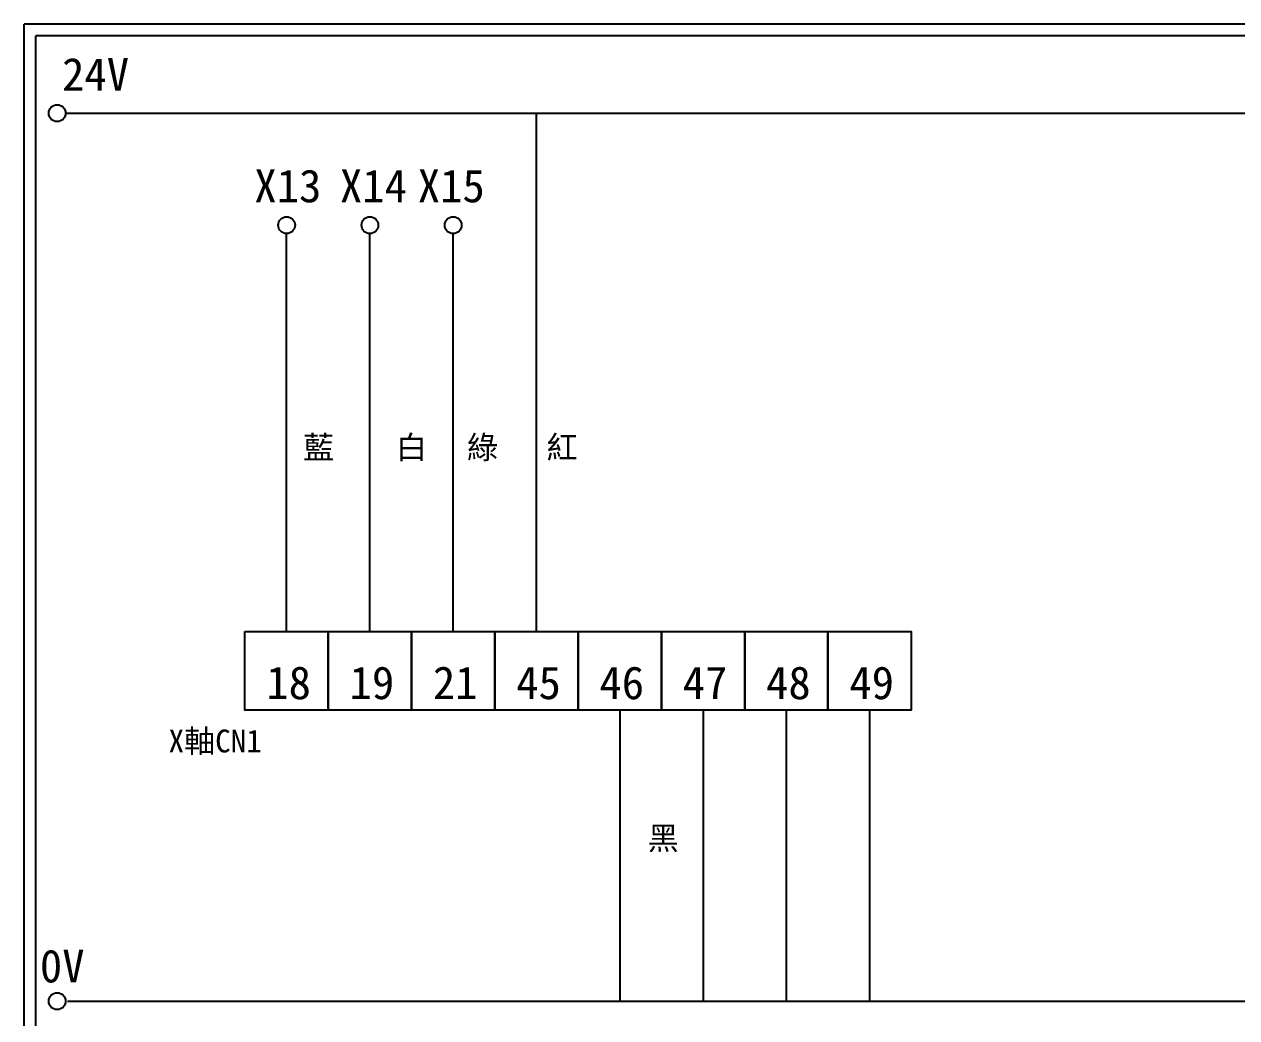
# Model space of a CAD drawing. Extents: x 278 to 565, y 282 to 486.
# Drawn here: x 278 to 410.9, y 376.8 to 485.6 of the extents above; entities that cross this region are included whole.
import ezdxf

# ---------------------------------------------------------------- set-up
doc = ezdxf.new("R2010")
doc.units = 0
doc.layers.add('圖框層', color=7, linetype='CONTINUOUS')
doc.layers.add('標尺寸層', color=3, linetype='CONTINUOUS')
doc.styles.add('STSL', font='KAIU.TTF')

msp = doc.modelspace()

# ---------------------------------------------------------------- linework, layer by layer
at = {"layer": '圖框層', "color": 7}
for p, q in [((565, 485.62), (278, 485.62)), ((278, 281.66), (278, 485.62)), ((563.75, 484.37), (279.25, 484.37)), ((279.25, 282.91), (279.25, 484.37))]:
    msp.add_line(p, q, dxfattribs=at)
at = {"layer": '標尺寸層', "color": 7}
for p, q in [((282.52, 475.88), (560.11, 475.88)), ((306.75, 419.11), (306.75, 462.7)), ((315.88, 419.11), (315.88, 462.7)), ((325, 419.11), (325, 462.7)), ((343.26, 410.5), (343.26, 378.61)), ((352.39, 410.5), (352.39, 378.61)), ((361.51, 410.5), (361.51, 378.61)), ((370.64, 410.5), (370.64, 378.61)), ((282.73, 378.61), (560.6, 378.61))]:
    msp.add_line(p, q, dxfattribs=at)
at = {"layer": '標尺寸層'}
msp.add_line((334.13, 419.11), (334.13, 475.88), dxfattribs=at)
at = {"layer": '標尺寸層', "color": 7}
for points in [[(302.18, 419.11), (311.31, 419.11), (311.31, 410.5), (302.18, 410.5)], [(311.31, 419.11), (320.44, 419.11), (320.44, 410.5), (311.31, 410.5)], [(320.44, 419.11), (329.57, 419.11), (329.57, 410.5), (320.44, 410.5)], [(329.57, 419.11), (338.69, 419.11), (338.69, 410.5), (329.57, 410.5)], [(338.69, 419.11), (347.82, 419.11), (347.82, 410.5), (338.69, 410.5)], [(347.82, 419.11), (356.95, 419.11), (356.95, 410.5), (347.82, 410.5)], [(356.95, 419.11), (366.08, 419.11), (366.08, 410.5), (356.95, 410.5)], [(366.08, 419.11), (375.2, 419.11), (375.2, 410.5), (366.08, 410.5)]]:
    msp.add_lwpolyline(points, close=True, dxfattribs=at)
for centre in [(281.6, 475.88), (306.75, 463.62), (315.88, 463.62), (325, 463.62), (281.6, 378.61)]:
    msp.add_circle(centre, 0.92, dxfattribs=at)

# ---------------------------------------------------------------- texts
at = {"layer": '圖框層', "color": 4, "style": 'STSL'}
for s, height, p in [('24V', 3.6, (282.14, 478.34)), ('X13', 3.6, (303.21, 466.12)), ('X14', 3.6, (312.59, 466.12)), ('X15', 3.6, (321.12, 466.12)), ('藍', 2.5, (308.56, 438.03)), ('白', 2.5, (318.73, 438.03)), ('綠', 2.5, (326.53, 438.03)), ('紅', 2.5, (335.23, 438.03)), ('X軸CN1', 2.5, (293.81, 405.86)), ('黑', 2.5, (346.32, 395.21)), ('0V', 3.6, (279.71, 380.66))]:
    msp.add_text(s, height=height, dxfattribs=at).set_placement(p)
at = {"layer": '圖框層', "color": 7, "style": 'STSL'}
for s, p in [('18', (304.52, 411.69)), ('19', (313.65, 411.69)), ('21', (322.78, 411.69)), ('45', (331.91, 411.69)), ('46', (341.03, 411.69)), ('47', (350.16, 411.69)), ('48', (359.29, 411.69)), ('49', (368.42, 411.69))]:
    msp.add_text(s, height=3.6, dxfattribs=at).set_placement(p)

doc.saveas('drawing.dxf')
